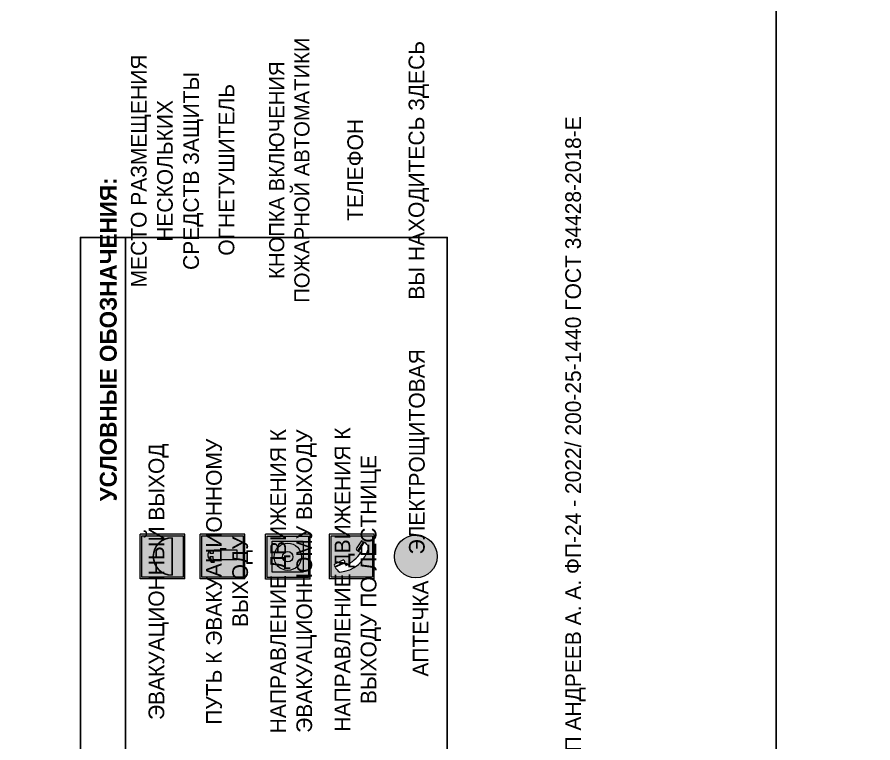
# Model space of a CAD drawing. Header units: millimetres. Extents: x 13114 to 67229, y 22859 to 38520.
# Drawn here: x 22427.9 to 22580.6, y 35633.2 to 35762.7 of the extents above; entities that cross this region are included whole.
import ezdxf

# ---------------------------------------------------------------- set-up
doc = ezdxf.new("R2010")
doc.units = ezdxf.units.MM
doc.styles.add('обычный', font='arial.ttf')

# ---------------------------------------------------------------- blocks, each defined once
blk = doc.blocks.new('A$C7B8C2D5B')
at = {"lineweight": 0}
h = blk.add_hatch(color=5, dxfattribs=at)
h.dxf.hatch_style = 1
h.paths.add_polyline_path([(1.397, -3.024, 1), (-2.112, -3.024, 1)])
at = {"color": 5, "lineweight": 0}
blk.add_circle((-0.358, -3.024), 1.755, dxfattribs=at)
blk = doc.blocks.new('A$C456E1F9C')
at = {"lineweight": 5}
h = blk.add_hatch(color=242, dxfattribs=at)
h.paths.add_polyline_path([(0.51, -1.47), (0.51, -13.26), (12.29, -13.26), (12.29, -1.47)])
h.paths.add_polyline_path([(5.42, -4.95, -0.254479), (4.78, -5.4), (3.52, -2.53, -0.209735), (4.23, -2.4)], flags=16)
h.paths.add_polyline_path([(8.53, -8.6), (10.87, -10.17), (10.54, -10.76), (8.03, -9.13, -0.192251)], flags=16)
h.paths.add_polyline_path([(4.61, -5.49, 0.005518), (3.87, -5.72, 0.128647), (7.49, -10.01, 0.00809), (7.83, -9.33), (10.47, -10.97, -0.16736), (8.99, -12.25, -0.327862), (1.95, -3.95, -0.166952), (3.36, -2.62)], flags=16)
at = {"color": 242, "lineweight": 5}
for p, q in [((0, -13.77), (0, -0.97)), ((12.8, -0.97), (0, -0.97)), ((4.23, -2.4), (5.42, -4.95)), ((12.8, -13.77), (12.8, -0.97)), ((4.61, -5.49), (3.36, -2.62)), ((3.52, -2.53), (4.78, -5.4)), ((7.83, -9.33), (10.47, -10.97)), ((8.03, -9.13), (10.54, -10.76)), ((10.81, -10.12), (8.53, -8.6)), ((10.54, -10.76), (10.8, -10.3)), ((10.8, -10.3), (10.81, -10.12)), ((0, -13.77), (12.8, -13.77))]:
    blk.add_line(p, q, dxfattribs=at)
blk.add_lwpolyline([(0.51, -1.47), (12.29, -1.47), (12.29, -13.26), (0.51, -13.26)], close=True, dxfattribs=at)
for centre, radius, start, end in [((4.02, -3.27), 0.891, 76.3284, 123.7092), ((4.59, -5.34), 2.99, 114.2845, 152.1974), ((11.12, -3.31), 9.19, 183.9915, 256.6009), ((14.98, -39.1), 35.17, 107.1487, 108.4135), ((13.86, -0.94), 11.08, 205.5536, 234.8762), ((4.68, -4.59), 0.824, 276.9621, 334.0723), ((-13.31, 0.8), 23.44, 332.5487, 334.4027), ((8.94, -9.5), 0.989, 114.4092, 157.9388), ((7.87, -9.46), 3, 291.9291, 329.9329)]:
    blk.add_arc(centre, radius, start, end, dxfattribs=at)
blk = doc.blocks.new('A$C54414219')
at = {"true_color": 0xffffff}
h = blk.add_hatch(color=7, dxfattribs=at)
h.paths.add_polyline_path([(2.39, -9.45), (2.39, -18.3), (11.23, -18.3), (11.23, -9.45)], flags=0)
h.paths.add_polyline_path([(10.71, -13.87, -1), (2.92, -13.87, -1)], flags=0)
h.paths.add_polyline_path([(8.3, -13.87, -1), (5.33, -13.87, -1)], flags=0)
h.paths.add_polyline_path([(0.41, -7.47), (0.41, -20.27), (13.21, -20.27), (13.21, -7.47)])
h.paths.add_polyline_path([(0.92, -19.77), (12.71, -19.77), (12.71, -7.98), (0.92, -7.98)], flags=16)
h.paths.add_polyline_path([(11.23, -9.45), (11.23, -18.3), (2.39, -18.3), (2.39, -9.45)], flags=0)
at = {"lineweight": 5}
h = blk.add_hatch(color=242, dxfattribs=at)
h.paths.add_polyline_path([(12.71, -7.98), (0.92, -7.98), (0.92, -19.77), (12.71, -19.77)])
h.paths.add_polyline_path([(11.23, -18.3), (2.39, -18.3), (2.39, -9.45), (11.23, -9.45)], flags=16)
h.paths.add_polyline_path([(10.71, -13.87, -1), (2.92, -13.87, -1)], flags=0)
h.paths.add_polyline_path([(8.3, -13.87, -1), (5.33, -13.87, -1)], flags=0)
at = {"true_color": 0xffffff}
h = blk.add_hatch(color=7, dxfattribs=at)
h.paths.add_polyline_path([(2.39, -9.45), (2.39, -18.3), (11.23, -18.3), (11.23, -9.45)])
h.paths.add_polyline_path([(10.71, -13.87, -1), (2.92, -13.87, -1)], flags=16)
h.paths.add_polyline_path([(8.3, -13.87, -1), (5.33, -13.87, -1)], flags=0)
at = {"lineweight": 5}
h = blk.add_hatch(color=242, dxfattribs=at)
h.paths.add_polyline_path([(2.92, -13.87, 1), (10.71, -13.87, 1)])
h.paths.add_polyline_path([(8.3, -13.87, -1), (5.33, -13.87, -1)], flags=16)
at = {"color": 242, "lineweight": 5}
for p, q in [((0.41, -20.27), (0.41, -7.47)), ((0.41, -7.47), (13.21, -7.47)), ((0.41, -7.47), (13.21, -7.47)), ((13.21, -20.27), (13.21, -7.47)), ((0.41, -20.27), (13.21, -20.27))]:
    blk.add_line(p, q, dxfattribs=at)
for points in [[(0.92, -7.98), (12.71, -7.98), (12.71, -19.77), (0.92, -19.77)], [(2.39, -9.45), (11.23, -9.45), (11.23, -18.3), (2.39, -18.3)]]:
    blk.add_lwpolyline(points, close=True, dxfattribs=at)
for radius in [3.89, 1.49]:
    blk.add_circle((6.81, -13.87), radius, dxfattribs=at)
blk = doc.blocks.new('A$C3AD82952')
at = {"true_color": 0xf5f5ff}
h = blk.add_hatch(color=7, dxfattribs=at)
h.dxf.hatch_style = 1
h.paths.add_polyline_path([(8.21, 8.73, 0.414214), (7.89, 9.05), (7.22, 9.05), (7.22, 9.92), (7.59, 9.92, 1), (7.57, 10.36), (7.22, 10.36), (7.22, 10.6), (6.43, 10.6), (6.43, 10.36), (6.01, 10.36), (4.74, 9.59), (4.74, 8.69), (4.98, 8.73), (4.98, 9.26), (6.12, 9.91), (6.43, 9.91), (6.43, 9.05), (5.76, 9.05, 0.414214), (5.44, 8.73), (5.44, 2.2), (8.21, 2.2)], flags=0)
h.paths.add_polyline_path([(12.8, 12.8), (0, 12.8), (0, 0), (12.8, 0)])
h.paths.add_polyline_path([(0.51, 12.29), (12.29, 12.29), (12.29, 0.51), (0.51, 0.51)], flags=16)
h.paths.add_polyline_path([(4.74, 9.59), (6.01, 10.36), (6.43, 10.36), (6.43, 10.6), (7.22, 10.6), (7.22, 10.36), (7.59, 10.36, -0.94586), (7.59, 9.92), (7.22, 9.92), (7.22, 9.05), (7.89, 9.05, -0.414214), (8.21, 8.73), (8.21, 2.2), (5.44, 2.2), (5.44, 8.73, -0.414214), (5.76, 9.05), (6.43, 9.05), (6.43, 9.91), (6.12, 9.91), (4.98, 9.26), (4.98, 8.73), (4.74, 8.69)], flags=0)
h = blk.add_hatch(color=242)
h.dxf.hatch_style = 1
h.paths.add_polyline_path([(12.29, 12.29), (0.51, 12.29), (0.51, 0.51), (12.29, 0.51)])
h.paths.add_polyline_path([(4.74, 8.69), (4.74, 9.59), (6.01, 10.36), (6.43, 10.36), (6.43, 10.6), (7.22, 10.6), (7.22, 10.36), (7.59, 10.36, -0.94586), (7.59, 9.92), (7.22, 9.92), (7.22, 9.05), (7.89, 9.05, -0.414214), (8.21, 8.73), (8.21, 2.2), (5.44, 2.2), (5.44, 8.73, -0.414214), (5.76, 9.05), (6.43, 9.05), (6.43, 9.91), (6.12, 9.91), (4.98, 9.26), (4.98, 8.73)], flags=16)
h = blk.add_hatch(color=7, dxfattribs=at)
h.dxf.hatch_style = 1
h.paths.add_polyline_path([(8.21, 8.73, 0.414214), (7.89, 9.05), (7.22, 9.05), (7.22, 9.92), (7.59, 9.92, 1), (7.57, 10.36), (7.22, 10.36), (7.22, 10.6), (6.43, 10.6), (6.43, 10.36), (6.01, 10.36), (4.74, 9.59), (4.74, 8.69), (4.98, 8.73), (4.98, 9.26), (6.12, 9.91), (6.43, 9.91), (6.43, 9.05), (5.76, 9.05, 0.414214), (5.44, 8.73), (5.44, 2.2), (8.21, 2.2)])
at = {"color": 242, "lineweight": 5}
for p, q in [((0, 0), (0, 12.8)), ((0, 12.8), (12.8, 12.8)), ((12.8, 0), (12.8, 12.8)), ((6.01, 10.36), (4.74, 9.59)), ((4.98, 9.26), (6.12, 9.91)), ((6.01, 10.36), (6.43, 10.36)), ((6.12, 9.91), (6.43, 9.91)), ((7.22, 10.6), (6.43, 10.6)), ((6.43, 10.6), (6.43, 10.36)), ((6.43, 9.91), (6.43, 9.05)), ((7.22, 10.36), (7.22, 10.6)), ((7.59, 10.36), (7.22, 10.36)), ((7.22, 9.05), (7.22, 9.92)), ((7.59, 9.92), (7.22, 9.92)), ((4.74, 9.59), (4.74, 8.69)), ((4.74, 8.69), (4.98, 8.73)), ((4.98, 8.73), (4.98, 9.26)), ((5.44, 2.2), (5.44, 8.73)), ((5.76, 9.05), (6.43, 9.05)), ((7.89, 9.05), (7.22, 9.05)), ((8.21, 2.2), (8.21, 8.73)), ((0, 0), (12.8, 0)), ((5.44, 2.2), (8.21, 2.2))]:
    blk.add_line(p, q, dxfattribs=at)
blk.add_lwpolyline([(0.51, 12.29), (12.29, 12.29), (12.29, 0.51), (0.51, 0.51)], close=True, dxfattribs=at)
for centre, radius, start, end in [((7.58, 10.14), 0.223, 273.1875, 86.8125), ((5.76, 8.73), 0.32, 90, 180), ((7.89, 8.73), 0.32, 0, 90)]:
    blk.add_arc(centre, radius, start, end, dxfattribs=at)
blk = doc.blocks.new('A$C1E1F2D43')
at = {"true_color": 0xffffff}
blk.add_hatch(color=7, dxfattribs=at).paths.add_polyline_path([(8, 0), (0, 0), (0, -8), (8, -8)])
h = blk.add_hatch(color=242)
h.paths.add_polyline_path([(0.32, -0.32), (0.32, -7.68), (7.68, -7.68), (7.68, -0.32)])
h.paths.add_polyline_path([(7.35, -5.71), (0.65, -5.71, -1)], flags=16)
at = {"color": 242, "lineweight": 5}
for p, q in [((0, 0), (8, 0)), ((0, -8), (0, 0)), ((0, 0), (8, 0)), ((8, -8), (8, 0)), ((0, -8), (8, -8))]:
    blk.add_line(p, q, dxfattribs=at)
at = {"color": 242}
blk.add_line((7.35, -5.71), (0.65, -5.71), dxfattribs=at)
at = {"color": 242, "lineweight": 5}
blk.add_lwpolyline([(0.32, -0.32), (7.68, -0.32), (7.68, -7.68), (0.32, -7.68)], close=True, dxfattribs=at)
at = {"color": 242}
blk.add_arc((4, -5.71), 3.35, 0, 180, dxfattribs=at)

msp = doc.modelspace()

# ---------------------------------------------------------------- linework, layer by layer
at = {"color": 5, "lineweight": 0}
for points in [[(21963.37, 35554.67), (22563.37, 35554.67), (22563.37, 35949.67), (21963.37, 35949.67)], [(22563.37, 35554.67), (23163.37, 35554.67), (23163.37, 35949.67), (22563.37, 35949.67)]]:
    msp.add_lwpolyline(points, close=True, dxfattribs=at)
for points in [[(22447.24, 35579.58), (22447.24, 35723.34), (22439.19, 35723.34), (22439.19, 35579.58)], [(22447.24, 35579.58), (22447.24, 35723.34), (22504.64, 35723.34), (22504.64, 35579.58)]]:
    msp.add_lwpolyline(points, close=True)

# ---------------------------------------------------------------- block references
at = {"color": 1, "rotation": 90}
msp.add_blockref('A$C1E1F2D43', (22449.83, 35662.44), dxfattribs=at)
at = {"rotation": 90}
for name, p, xscale, yscale, zscale in [('A$C3AD82952', (22468.53, 35662.44), 0.625, 0.625, 0.625), ('A$C54414219', (22467.52, 35662.13), 0.625, 0.625, 0.625), ('A$C456E1F9C', (22483, 35662.44), 0.625, 0.625, 0.625), ('A$C7B8C2D5B', (22492.46, 35667.22), 2.177419353276491, 2.177419353276491, 2.177419353276491)]:
    msp.add_blockref(name, p, dxfattribs=dict(at, xscale=xscale, yscale=yscale, zscale=zscale))

# ---------------------------------------------------------------- texts
at = {"lineweight": 0, "attachment_point": 5, "rotation": 90, "style": 'обычный'}
for s, insert, char_height, width in [('\\pi-8.1,l8.1,t8.1;{\\fProxima Nova Rg|b0|i0|c204|p2;КНОПКА ВКЛЮЧЕНИЯ\\PПОЖАРНОЙ АВТОМАТИКИ}', (22476.48, 35735.35), 2.7, 126.6484), ('\\pi-8.4,l8.4,t8.4;{\\fProxima Nova Rg|b0|i0|c204|p2;ВЫ НАХОДИТЕСЬ ЗДЕСЬ\\H1.1997x; }', (22499.56, 35735.33), 2.8, 126.6484), ('\\pi-8.4,l8.4,t8.4;{\\fProxima Nova Rg|b0|i0|c204|p2;МЕСТО РАЗМЕЩЕНИЯ \\PНЕСКОЛЬКИХ \\PСРЕДСТВ ЗАЩИТЫ}', (22454.67, 35735.21), 2.8, 126.6484), ('\\pi-8.4,l8.4,t8.4;{\\fProxima Nova Rg|b0|i0|c204|p2;ОГНЕТУШИТЕЛЬ\\H1.1997x; }', (22465.27, 35735.41), 2.8, 126.6484), ('\\pi-8.4,l8.4,t8.4;{\\fProxima Nova Rg|b0|i0|c204|p2;ИЗГОТОВИТЕЛЬ: ИП АНДРЕЕВ А. А.\\fProxima Nova Rg|b0|i0|c0|p2; \\fProxima Nova Rg|b0|i0|c204|p2;ФП-24 - 2022/ 200-25-1440 ГОСТ 34428-2018-Е\\H1.2266x; }', (22527.52, 35670.93), 2.8, 191.3484), ('\\pi-8.4,l8.4,t8.4;{\\fProxima Nova Rg|b0|i0|c204|p2;ТЕЛЕФОН\\H1.1997x; }', (22488.24, 35735.39), 2.8, 126.6484), ('{\\fProxima Nova Rg|b1|i0|c204|p2;УСЛОВНЫЕ ОБОЗНАЧЕНИЯ:\\H1.1997x; }', (22444.18, 35705.16), 3, 175.1736), ('\\pi-8.4,l8.4,t8.4;{\\fProxima Nova Rg|b0|i0|c204|p2;ЭЛЕКТРОЩИТОВАЯ\\H1.1997x; }', (22499.63, 35685.11), 2.8, 126.6484), ('\\pi-8.4,l8.4,t8.4;{\\fProxima Nova Rg|b0|i0|c204|p2;НАПРАВЛЕНИЕ ДВИЖЕНИЯ К \\PЭВАКУАЦИОННОМУ ВЫХОДУ}', (22477.2, 35662.03), 2.8, 126.6484), ('\\pi-8.4,l8.4,t8.4;{\\fProxima Nova Rg|b0|i0|c204|p2;НАПРАВЛЕНИЕ ДВИЖЕНИЯ К \\PВЫХОДУ ПО ЛЕСТНИЦЕ }', (22488.68, 35662.32), 2.8, 126.6484), ('\\pi-8.4,l8.4,t8.4;{\\fProxima Nova Rg|b0|i0|c204|p2;ПУТЬ К ЭВАКУАЦИОННОМУ \\PВЫХОДУ }', (22465.76, 35661.93), 2.8, 126.6484), ('\\pi-8.4,l8.4,t8.4;{\\fProxima Nova Rg|b0|i0|c204|p2;ЭВАКУАЦИОННЫЙ ВЫХОД\\H1.6404x; }', (22453.15, 35661.93), 2.8, 126.6484), ('\\pi-8.4,l8.4,t8.4;{\\fProxima Nova Rg|b0|i0|c204|p2;АПТЕЧКА\\H1.1667x; }', (22499.9, 35653.58), 2.8, 126.6484)]:
    msp.add_mtext(s, dxfattribs=dict(at, insert=insert, char_height=char_height, width=width))

doc.saveas('drawing.dxf')
